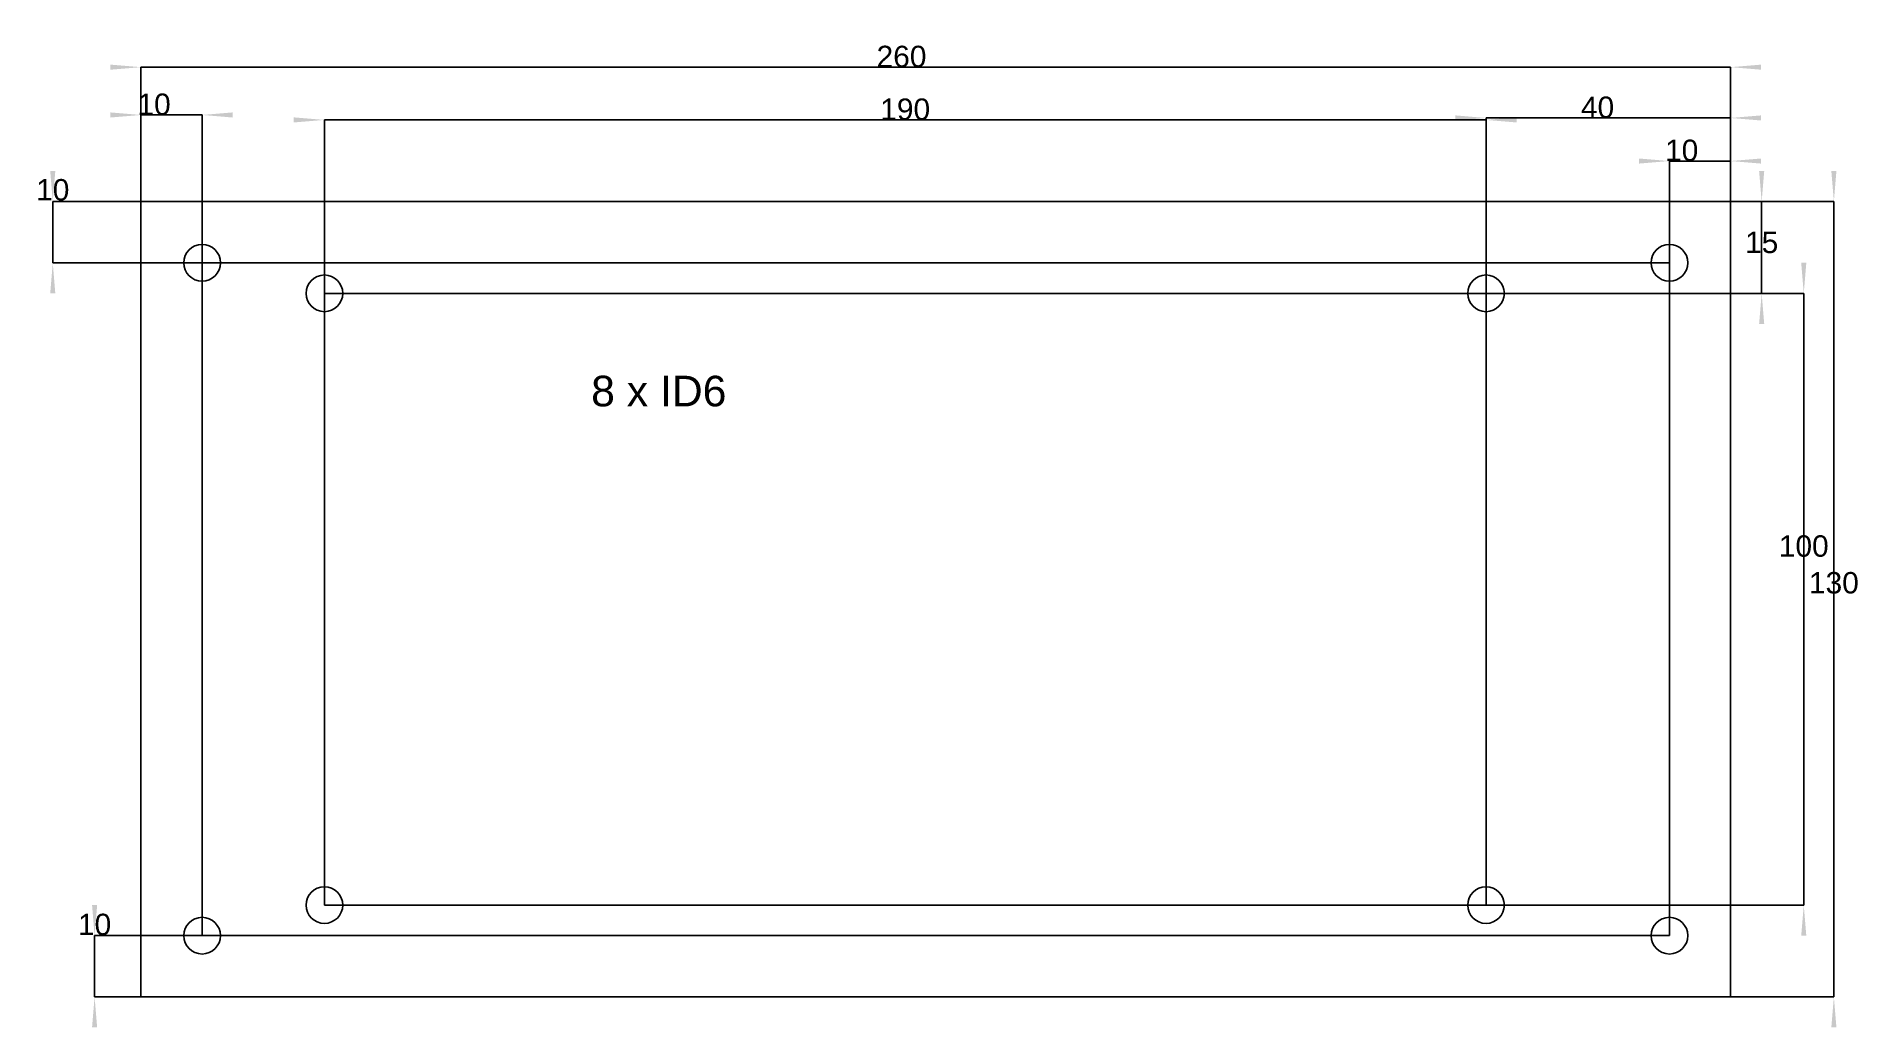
# Model space of a CAD drawing. Header units: millimetres. Extents: x 69 to 368, y 99 to 261.
import ezdxf
from ezdxf.enums import TextEntityAlignment as Align

# ---------------------------------------------------------------- set-up
doc = ezdxf.new("R2010")
doc.units = ezdxf.units.MM
doc.layers.get('0').update_dxf_attribs({"linetype": 'CONTINUOUS'})
for name, color, linetype in [('Annotation', 7, 'CONTINUOUS'), ('Dimension', 7, 'CONTINUOUS'), ('Dimension001', 7, 'CONTINUOUS'), ('Dimension002', 7, 'CONTINUOUS'), ('Dimension003', 7, 'CONTINUOUS'), ('Dimension004', 7, 'CONTINUOUS'), ('Dimension005', 7, 'CONTINUOUS'), ('Dimension006', 7, 'CONTINUOUS'), ('Dimension007', 7, 'CONTINUOUS'), ('Dimension008', 7, 'CONTINUOUS'), ('Dimension009', 7, 'CONTINUOUS'), ('View002', 7, 'CONTINUOUS')]:
    doc.layers.add(name, color=color, linetype=linetype)
doc.styles.get("Standard").update_dxf_attribs({"font": 'arial.ttf'})
doc.dimstyles.get("Standard").update_dxf_attribs({"dimscale": 0, "dimtxt": 2.5, "dimasz": 2.5, "dimexe": 1.25, "dimexo": 0.625, "dimtad": 1, "dimtxsty": 'STANDARD', "dimcen": 2.5, "dimazin": 3, "dimtfac": 1, "dimtmove": 0, "dimatfit": 3})

# ---------------------------------------------------------------- blocks, each defined once
blk = doc.blocks.new('*Dimension')
at = {"color": 0}
for points in [[(363.416, 238.885), (362.582, 238.885), (362.999, 233.885)], [(363.416, 98.8848), (362.582, 98.8848), (362.999, 103.885)]]:
    blk.add_solid(points, dxfattribs=at)
at = {"layer": 'Dimension'}
for p, q in [((346.103, 233.885), (362.999, 233.885)), ((362.999, 103.885), (362.999, 233.885)), ((346.103, 103.885), (362.999, 103.885))]:
    blk.add_line(p, q, dxfattribs=at)
blk.add_text('130', height=3.5, dxfattribs=at).set_placement((362.999, 169.825), align=Align.CENTER)
blk = doc.blocks.new('*Dimension001')
at = {"color": 0}
for points in [[(81.1027, 256.277), (81.1027, 255.443), (86.1027, 255.86)], [(351.103, 256.277), (351.103, 255.443), (346.103, 255.86)]]:
    blk.add_solid(points, dxfattribs=at)
at = {"layer": 'Dimension001'}
for p, q in [((86.1027, 233.885), (86.1027, 255.86)), ((86.1027, 255.86), (346.103, 255.86)), ((346.103, 233.885), (346.103, 255.86))]:
    blk.add_line(p, q, dxfattribs=at)
blk.add_text('260', height=3.5, dxfattribs=at).set_placement((210.5, 255.86), align=Align.CENTER)
blk = doc.blocks.new('*Dimension002')
at = {"color": 0}
for points in [[(351.605, 238.885), (350.771, 238.885), (351.188, 233.885)], [(351.605, 213.885), (350.771, 213.885), (351.188, 218.885)]]:
    blk.add_solid(points, dxfattribs=at)
at = {"layer": 'Dimension002'}
for p, q in [((346.103, 233.885), (351.188, 233.885)), ((351.188, 218.885), (351.188, 233.885)), ((306.103, 218.885), (351.188, 218.885))]:
    blk.add_line(p, q, dxfattribs=at)
blk.add_text('15', height=3.5, dxfattribs=at).set_placement((351.188, 225.469), align=Align.CENTER)
blk = doc.blocks.new('*Dimension003')
at = {"color": 0}
for points in [[(358.491, 223.885), (357.657, 223.885), (358.074, 218.885)], [(358.491, 113.885), (357.657, 113.885), (358.074, 118.885)]]:
    blk.add_solid(points, dxfattribs=at)
at = {"layer": 'Dimension003'}
for p, q in [((306.103, 218.885), (358.074, 218.885)), ((358.074, 218.885), (358.074, 118.885)), ((306.103, 118.885), (358.074, 118.885))]:
    blk.add_line(p, q, dxfattribs=at)
blk.add_text('100', height=3.5, dxfattribs=at).set_placement((358.074, 175.829), align=Align.CENTER)
blk = doc.blocks.new('*Dimension004')
at = {"color": 0}
for points in [[(301.103, 247.973), (301.103, 247.139), (306.103, 247.556)], [(351.103, 247.973), (351.103, 247.139), (346.103, 247.556)]]:
    blk.add_solid(points, dxfattribs=at)
at = {"layer": 'Dimension004'}
for p, q in [((306.103, 218.885), (306.103, 247.556)), ((306.103, 247.556), (346.103, 247.556)), ((346.103, 233.885), (346.103, 247.556))]:
    blk.add_line(p, q, dxfattribs=at)
blk.add_text('40', height=3.5, dxfattribs=at).set_placement((324.347, 247.556), align=Align.CENTER)
blk = doc.blocks.new('*Dimension005')
at = {"color": 0}
for points in [[(111.103, 247.654), (111.103, 246.821), (116.103, 247.238)], [(311.103, 247.654), (311.103, 246.821), (306.103, 247.238)]]:
    blk.add_solid(points, dxfattribs=at)
at = {"layer": 'Dimension005'}
for p, q in [((116.103, 218.885), (116.103, 247.238)), ((116.103, 247.238), (306.103, 247.238)), ((306.103, 218.885), (306.103, 247.238))]:
    blk.add_line(p, q, dxfattribs=at)
blk.add_text('190', height=3.5, dxfattribs=at).set_placement((211.103, 247.238), align=Align.CENTER)
blk = doc.blocks.new('*Dimension006')
at = {"color": 0}
for points in [[(71.258, 238.885), (72.0913, 238.885), (71.6747, 233.885)], [(71.258, 218.885), (72.0913, 218.885), (71.6747, 223.885)]]:
    blk.add_solid(points, dxfattribs=at)
at = {"layer": 'Dimension006'}
for p, q in [((86.1027, 233.885), (71.6747, 233.885)), ((71.6747, 223.885), (71.6747, 233.885)), ((96.1027, 223.885), (71.6747, 223.885))]:
    blk.add_line(p, q, dxfattribs=at)
blk.add_text('10', height=3.5, dxfattribs=at).set_placement((71.6747, 234.067), align=Align.CENTER)
blk = doc.blocks.new('*Dimension007')
at = {"color": 0}
for points in [[(78.1018, 118.885), (78.9351, 118.885), (78.5184, 113.885)], [(78.1018, 98.8848), (78.9351, 98.8848), (78.5184, 103.885)]]:
    blk.add_solid(points, dxfattribs=at)
at = {"layer": 'Dimension007'}
for p, q in [((96.1027, 113.885), (78.5184, 113.885)), ((78.5184, 113.885), (78.5184, 103.885)), ((86.1027, 103.885), (78.5184, 103.885))]:
    blk.add_line(p, q, dxfattribs=at)
blk.add_text('10', height=3.5, dxfattribs=at).set_placement((78.5184, 113.973), align=Align.CENTER)
blk = doc.blocks.new('*Dimension008')
at = {"color": 0}
for points in [[(81.1027, 248.462), (81.1027, 247.629), (86.1027, 248.046)], [(101.103, 248.462), (101.103, 247.629), (96.1027, 248.046)]]:
    blk.add_solid(points, dxfattribs=at)
at = {"layer": 'Dimension008'}
for p, q in [((86.1027, 233.885), (86.1027, 248.046)), ((96.1027, 248.046), (86.1027, 248.046)), ((96.1027, 223.885), (96.1027, 248.046))]:
    blk.add_line(p, q, dxfattribs=at)
blk.add_text('10', height=3.5, dxfattribs=at).set_placement((88.2485, 248.046), align=Align.CENTER)
blk = doc.blocks.new('*Dimension009')
at = {"color": 0}
for points in [[(331.103, 240.931), (331.103, 240.097), (336.103, 240.514)], [(351.103, 240.931), (351.103, 240.097), (346.103, 240.514)]]:
    blk.add_solid(points, dxfattribs=at)
at = {"layer": 'Dimension009'}
for p, q in [((336.103, 223.885), (336.103, 240.514)), ((336.103, 240.514), (346.103, 240.514)), ((346.103, 233.885), (346.103, 240.514))]:
    blk.add_line(p, q, dxfattribs=at)
blk.add_text('10', height=3.5, dxfattribs=at).set_placement((338.105, 240.514), align=Align.CENTER)

msp = doc.modelspace()

# ---------------------------------------------------------------- linework, layer by layer
at = {"layer": 'View002'}
for p, q in [((86.1027, 103.885), (86.1027, 233.885)), ((86.1027, 233.885), (346.103, 233.885)), ((346.103, 233.885), (346.103, 103.885)), ((96.1027, 223.885), (96.1027, 113.885)), ((96.1027, 223.885), (336.103, 223.885)), ((336.103, 113.885), (336.103, 223.885)), ((116.103, 218.885), (116.103, 118.885)), ((116.103, 218.885), (306.103, 218.885)), ((306.103, 218.885), (306.103, 118.885)), ((116.103, 118.885), (306.103, 118.885)), ((336.103, 113.885), (96.1027, 113.885)), ((346.103, 103.885), (86.1027, 103.885))]:
    msp.add_line(p, q, dxfattribs=at)
for centre in [(96.1027, 223.885), (336.103, 223.885), (116.103, 218.885), (306.103, 218.885), (116.103, 118.885), (306.103, 118.885), (96.1027, 113.885), (336.103, 113.885)]:
    msp.add_circle(centre, 3, dxfattribs=at)

# ---------------------------------------------------------------- texts
at = {"layer": 'Annotation'}
msp.add_text('8 x ID6', height=5, dxfattribs=at).set_placement((170.798, 200.416), align=Align.CENTER)

# ---------------------------------------------------------------- dimensions: what is measured, and where the dimension line sits
at = {"layer": 'Dimension'}
dim = msp.add_linear_dim(base=(362.999, 169.825), p1=(346.103, 103.885), p2=(346.103, 233.885), angle=90, text='130', dimstyle='STANDARD', dxfattribs=at)
dim.commit()
dim.dimension.update_dxf_attribs({"geometry": '*Dimension', "text_midpoint": (367.999, 169.825)})
at = {"layer": 'Dimension001'}
dim = msp.add_linear_dim(base=(210.5, 255.86), p1=(86.1027, 233.885), p2=(346.103, 233.885), text='260', dimstyle='STANDARD', dxfattribs=at)
dim.commit()
dim.dimension.update_dxf_attribs({"geometry": '*Dimension001', "text_midpoint": (210.5, 260.86)})
at = {"layer": 'Dimension002'}
dim = msp.add_linear_dim(base=(351.188, 225.469), p1=(306.103, 218.885), p2=(346.103, 233.885), angle=90, text='15', dimstyle='STANDARD', dxfattribs=at)
dim.commit()
dim.dimension.update_dxf_attribs({"geometry": '*Dimension002', "text_midpoint": (352.943, 230.151)})
at = {"layer": 'Dimension003'}
dim = msp.add_linear_dim(base=(358.074, 175.829), p1=(306.103, 218.885), p2=(306.103, 118.885), angle=90, text='100', dimstyle='STANDARD', dxfattribs=at)
dim.commit()
dim.dimension.update_dxf_attribs({"geometry": '*Dimension003', "text_midpoint": (353.074, 175.829)})
at = {"layer": 'Dimension004'}
dim = msp.add_linear_dim(base=(324.347, 247.556), p1=(306.103, 218.885), p2=(346.103, 233.885), text='40', dimstyle='STANDARD', dxfattribs=at)
dim.commit()
dim.dimension.update_dxf_attribs({"geometry": '*Dimension004', "text_midpoint": (326.103, 252.238)})
at = {"layer": 'Dimension005'}
dim = msp.add_linear_dim(base=(211.103, 247.238), p1=(116.103, 218.885), p2=(306.103, 218.885), text='190', dimstyle='STANDARD', dxfattribs=at)
dim.commit()
dim.dimension.update_dxf_attribs({"geometry": '*Dimension005', "text_midpoint": (211.103, 252.238)})
at = {"layer": 'Dimension006'}
dim = msp.add_linear_dim(base=(71.6747, 234.067), p1=(96.1027, 223.885), p2=(86.1027, 233.885), angle=90, text='10', dimstyle='STANDARD', dxfattribs=at)
dim.commit()
dim.dimension.update_dxf_attribs({"geometry": '*Dimension006', "text_midpoint": (75.2102, 230.532)})
at = {"layer": 'Dimension007'}
dim = msp.add_linear_dim(base=(78.5184, 113.973), p1=(96.1027, 113.885), p2=(86.1027, 103.885), angle=90, text='10', dimstyle='STANDARD', dxfattribs=at)
dim.commit()
dim.dimension.update_dxf_attribs({"geometry": '*Dimension007', "text_midpoint": (74.9829, 110.437)})
at = {"layer": 'Dimension008'}
dim = msp.add_linear_dim(base=(88.2485, 248.046), p1=(96.1027, 223.885), p2=(86.1027, 233.885), text='10', dimstyle='STANDARD', dxfattribs=at)
dim.commit()
dim.dimension.update_dxf_attribs({"geometry": '*Dimension008', "text_midpoint": (91.784, 244.51)})
at = {"layer": 'Dimension009'}
dim = msp.add_linear_dim(base=(338.105, 240.514), p1=(336.103, 223.885), p2=(346.103, 233.885), text='10', dimstyle='STANDARD', dxfattribs=at)
dim.commit()
dim.dimension.update_dxf_attribs({"geometry": '*Dimension009', "text_midpoint": (341.64, 244.049)})

doc.saveas('drawing.dxf')
